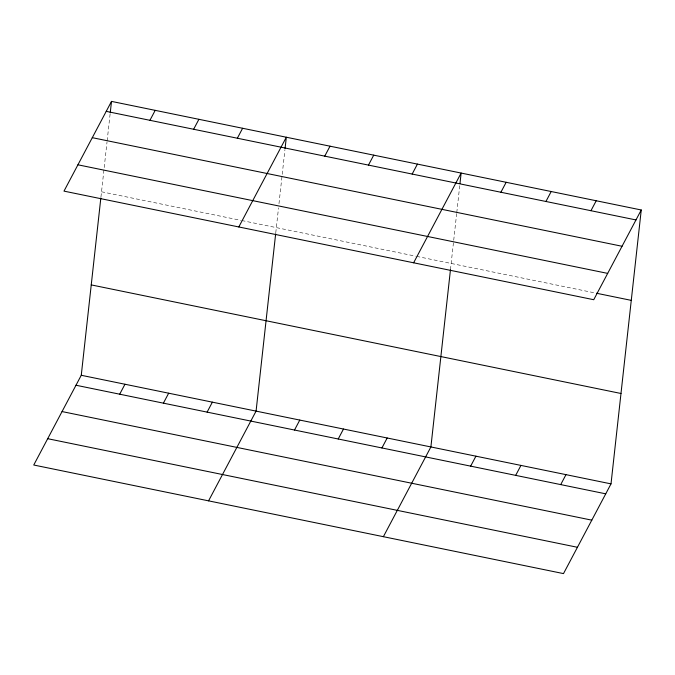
<?xml version="1.0" encoding="UTF-8"?>
<svg xmlns="http://www.w3.org/2000/svg" width="675" height="675" viewBox="0 0 675 675"><rect width="100%" height="100%" fill="white"/><g stroke="black" fill="none" stroke-linecap="round" stroke-linejoin="round"><path stroke-width="0.51" stroke-dasharray="3.38 2.53" d="M100.955 196.948L107.03 141.91M107.139 140.873L110.126 113.856M275.771 232.782L278.522 207.875M278.977 203.715L284.943 149.698M450.47 269.654L456.663 213.578M456.781 212.541L459.759 185.532M101.52 191.776L240.764 220.32M241.785 220.531L415.581 256.154M416.602 256.365L595.451 293.026"/><path stroke-width="1.01" d="M641.25 209.984L593.738 299.717L63.99 191.126L111.502 101.393L641.25 209.984L611.01 483.874L563.498 573.607L33.75 465.016L81.262 375.283L100.837 197.986M110.244 112.818L111.502 101.393M275.653 233.82L256.078 411.117L208.567 500.85M285.061 148.652L286.318 137.227L238.807 226.96M450.47 269.654L430.895 446.951L383.383 536.684M459.987 183.448L461.135 173.062L413.623 262.794M149.934 120.302L155.208 110.354M193.641 129.262L198.914 119.306M237.347 138.223L242.612 128.267M119.694 394.2L124.968 384.244M163.401 403.152L168.666 393.204M324.751 156.136L330.024 146.188M207.107 412.113L212.372 402.157M368.457 165.097L373.731 155.149M412.163 174.057L417.428 164.101M294.511 430.034L299.784 420.078M338.217 438.995L343.482 429.038M500.892 192.248L506.166 182.292M381.923 447.947L387.188 437.999M545.923 201.479L551.197 191.523M590.954 210.71L596.219 200.753M470.652 466.138L475.926 456.182M515.683 475.369L520.948 465.413M560.714 484.599L565.979 474.643M106.228 111.35L635.977 219.94M92.289 137.675L622.038 246.265M77.929 164.801L607.677 273.392M596.472 293.237L631.268 300.367M91.243 284.901L620.992 393.491M81.262 375.283L611.01 483.874M75.988 385.239L605.737 493.83M62.049 411.564L591.798 520.155M47.689 438.691L577.437 547.282"/></g></svg>
